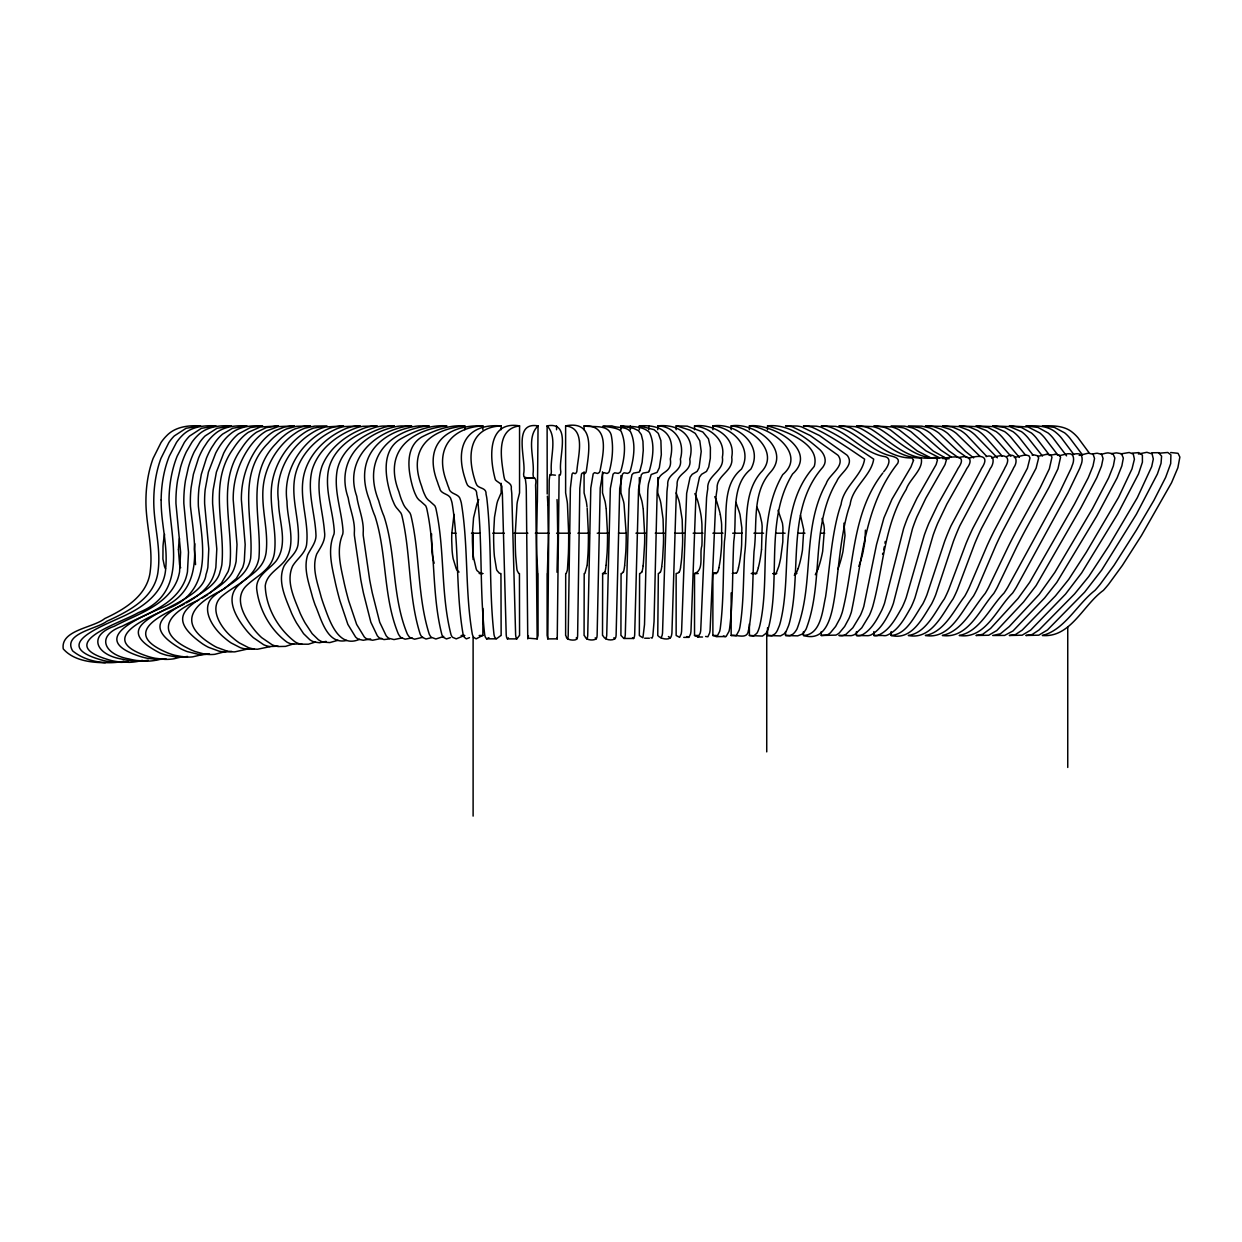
<?xml version="1.0" encoding="UTF-8"?>
<svg xmlns="http://www.w3.org/2000/svg" width="1242" height="1242" viewBox="0 0 1242 1242"><rect width="100%" height="100%" fill="white"/><g stroke="black" fill="none" stroke-linecap="round" stroke-linejoin="round"><path stroke-width="1.5" d="M178.429 549.461L179.593 564.846A14.159 7.856 90 0 0 180.695 567.749M587.187 564.815L587.994 553.948A32.944 2.857 90 0 0 588.273 546.573L588.366 542.024A42.833 3.71 -90 0 0 588.413 533.951L587.171 508.211M587.124 565.436L584.951 573.292A178.677 15.494 90 0 1 584.19 573.54L584.082 635.485A185.912 16.115 -90 0 1 584.904 636.37C585.851 640.903 596.036 640.934 596.75 637.829A15.587 1.351 -90 0 0 597.123 635.469L600.212 487.982L602.587 473.854L603.923 472.659L607.09 473.481L608.642 472.534A93.15 8.073 90 0 0 609.449 470.873C612.523 459.23 613.61 446.654 611.173 434.793C607.835 423.739 592.387 427.698 584.082 425.897L584.082 429.732M761.532 549.492L762.153 526.313A17.605 3.384 -90 0 0 761.75 522.447L759.964 514.607A82.36 15.867 90 0 0 758.629 511.052L756.983 507.171M606.065 565.296L607.105 552.892A32.929 3.291 90 0 0 607.369 546.604L607.478 542.055A42.119 4.207 90 0 0 607.54 533.967L606.189 508.972M624.648 565.312L625.797 551.852A33.068 3.4 -90 0 0 626.015 546.682L626.139 542.133A40.846 4.192 -90 0 0 626.201 534.013L624.043 504.159A49.37 5.061 -90 0 0 623.515 501.38L620.922 492.872L620.922 475.639M557.021 572.267L557.689 542.164A43.004 0.978 90 0 0 557.705 534.029L557.254 504.143A45.255 1.04 90 0 0 557.13 501.364L557.037 499.563M884.972 543.266L885.236 541.465M680.554 567.082L680.694 566.197A50.875 5.899 -90 0 0 681.718 557.611L682.495 545.611A37.089 4.3 -90 0 0 682.665 539.245L682.184 519.529L679.669 503.786A71.865 8.337 90 0 0 678.753 500.06L676.145 492.872M164.596 534.37L164.177 536.668A62.814 35.04 -90 0 0 163.012 546.092L162.919 559.04L164.518 566.585A13.786 7.685 90 0 0 165.528 568.681M528.16 637.301L528.409 636.137A196.174 5.356 90 0 1 528.487 635.888M537.6 637.301L537.848 636.137A196.174 5.356 -90 0 1 538.05 635.485L538.019 573.54A177.156 4.828 90 0 1 537.739 573.214L536.808 554.398A31.702 0.869 90 0 1 536.715 546.992L536.684 540.767A43.408 1.18 90 0 1 536.684 534.184L537.243 504.143A47.025 1.289 -90 0 1 537.367 501.364L538.05 425.897C511.751 421.255 526.686 460.72 523.596 473.994A84.316 2.298 90 0 0 523.922 476.773C530.474 480.39 537.677 473.326 535.55 485.156A33.86 0.931 -90 0 1 535.737 490.683L537.165 638.9L537.46 637.984M527.99 638.155L537.196 638.916M559.117 475.081L557.239 638.885L557.021 637.814M884.351 546.682L883.683 549.787M557.316 638.838L547.8 638.885L549.212 480.235L549.88 474.584L555.422 475.189M738.478 567.873L738.105 569.333A23.691 3.974 90 0 1 736.413 572.997M454.013 514.39L451.793 533.517A45.597 11.178 -90 0 0 451.715 540.612L452.119 550.579A26.951 6.598 -90 0 0 453.175 558.729L456.218 568.696A31.097 7.623 90 0 0 457.335 570.513L459.059 572.065M758.35 567.765L757.418 570.823A22.356 4.3 -90 0 1 755.617 573.633M798.156 568.588L796.215 573.323A21.331 5.247 90 0 1 794.259 575.186M818.028 568.945L815.311 574.72M640.018 470.501L642.13 462.35L643.263 450.396L642.952 441.314L641.291 434.576L638.404 430.617L633.482 428.335L620.922 425.897L620.922 429.732M649.411 470.501C652.873 458.345 655.124 444.015 649.38 432.325C642.176 425.463 630.051 426.829 620.922 425.897M547.8 638.885L547.334 636.385A189.684 4.347 -90 0 0 547.117 635.485L547.117 573.54A174.625 4.005 -90 0 0 547.38 573.214L548.25 542.164A43.004 0.978 90 0 0 548.265 534.029L547.846 505.183M478.76 499.563L478.108 500.945A59.616 11.923 -90 0 0 476.726 504.718L473.544 517.867L472.441 533.206A44.603 8.911 90 0 0 472.426 541.869L472.736 549.911A28.287 5.651 -90 0 0 473.45 557.006L476.167 568.805A28.473 5.698 90 0 0 477.037 570.606L479.94 572.997A183.925 36.763 90 0 0 482.61 573.525M604.792 571.817L603.659 573.199A176.674 17.621 90 0 1 602.649 573.525L602.51 635.485A193.007 19.251 -90 0 1 603.224 636.121C604.885 640.499 614.169 641.245 615.675 637.658A16.084 1.599 -90 0 0 616.11 635.299L619.727 488.385L622.459 474.149L623.996 472.814L627.645 473.388L629.43 472.395A92.42 9.222 -90 0 0 630.331 470.749C633.777 458.329 636.168 443.767 630.517 431.75C626.108 426.084 617.957 428.335 611.918 425.897C587.202 426.518 620.348 425.525 621.543 432.371C626.465 444.419 624.415 458.515 620.938 470.749A92.42 9.222 -90 0 1 620.037 472.395L618.237 473.388L614.604 472.814L613.067 474.149L610.334 488.385L606.717 635.299A16.084 1.599 -90 0 1 606.282 637.658L605.692 638.761M623.282 571.894L622.102 573.214A183.148 18.801 -90 0 1 621.062 573.54L620.922 635.485A212.211 21.782 90 0 1 621.668 636.121L623.857 638.512L624.835 637.301A17.078 1.754 -90 0 0 625.285 634.988L629.166 489.146L631.961 474.708L633.544 473.124L639.133 472.115A91.008 9.346 -90 0 0 640.018 470.501M641.679 572.003L640.67 573.121A186.874 19.049 -90 0 1 639.614 573.525L639.335 635.485A246.894 25.166 90 0 1 640.096 636.106L642.921 637.783L644.52 624.524L647.796 490.248A38.145 3.897 -90 0 1 648.526 483.666L651.181 474.506L657.049 472.41L659.316 467.753L661.318 454.634L660.899 440.646L658.291 433.349L654.146 429.716L639.335 425.897L639.335 429.732M508.382 637.829L507.326 638.9L506.55 637.099A18.941 1.615 90 0 1 506.208 634.771L502.373 493.633A33.379 2.841 90 0 0 501.877 489.115C502.901 483.2 497.98 482.827 495.48 479.924A78.199 6.66 90 0 1 494.502 476.338C489.224 455.069 488.587 420.557 519.56 425.897L519.56 492.872L517.433 501.38A49.696 4.238 90 0 0 517.014 504.159L515.228 534.386A43.718 3.726 -90 0 0 515.244 541.062L515.352 547.365A30.926 2.639 90 0 0 515.678 555.888L516.843 568.743A24.172 2.065 -90 0 0 517.184 570.59L518.582 573.199A180.928 15.416 -90 0 0 519.451 573.54L519.56 635.485A209.215 17.823 90 0 0 518.923 636.137L516.843 638.9L507.543 638.854M883.683 471.743C887.751 467.303 893.386 457.149 883.295 456.373C862.973 452.119 849.637 433.877 830.401 427.264A337.622 99.143 -90 0 0 826.504 426.363L821.257 425.897L835.524 426.363A337.622 99.143 -90 0 1 839.421 427.264C857.694 433.396 870.3 450.303 889.055 455.441C892.781 456.513 900.59 457.568 897.795 463.25C864.044 505.758 862.243 561.089 851.375 611.995A70.468 20.695 90 0 1 849.016 618.376L844.669 626.449L839.452 632.783A91.768 26.951 -90 0 1 835.804 635.112L821.257 635.485L821.257 631.619M882.829 473C851.702 512.822 854.248 565.343 842.34 611.995A70.468 20.695 90 0 1 839.996 618.376L835.633 626.449L830.432 632.783A91.768 26.951 -90 0 1 826.784 635.112L821.257 635.485M660.216 572.158L659.455 572.935A190.585 20.322 -90 0 1 658.353 573.462L657.748 635.485C660.604 639.195 670.851 641.074 671.487 635.516A20.524 2.189 -90 0 0 671.922 632.97L676.362 491.661A40.691 4.347 -90 0 1 677.123 485.156C676.021 472.534 692.291 472.534 689.776 459.121C696.017 435.523 678.769 423.693 657.748 425.897L657.748 429.732M676.145 429.732L676.145 425.897L677.309 426.037L689.978 430.182L695.272 433.411L699.805 440.817L701.218 451.42L699.075 467.83L697.104 471.432L692.182 474.32L690.086 477.223L686.655 493.338L681.594 631.278A23.117 2.686 -90 0 1 681.144 634.01L679.638 637.348L676.145 635.485L676.145 573.54L677.837 573.074A183.521 21.285 90 0 0 678.675 572.484L679.001 572.158M576.987 638.916L577.359 637.86A15.603 0.963 -90 0 0 577.623 635.516L579.812 488.184L581.473 474.071L582.42 472.892L584.656 473.699L585.758 472.752A92.808 5.698 90 0 0 586.317 471.091C588.817 452.321 595.741 419.889 565.622 425.897L565.622 492.872L567.159 501.364A44.355 2.717 -90 0 1 567.454 504.128L568.681 533.967A42.942 2.639 -90 0 1 568.65 542.04L568.588 546.589A32.851 2.018 -90 0 1 568.386 553.963L567.501 568.836A21.005 1.289 -90 0 1 567.315 570.373L566.321 573.199A178.46 10.961 90 0 1 565.7 573.54L565.622 635.485A185.353 11.38 -90 0 1 566.197 636.37C565.964 641.229 579.486 640.919 576.257 637.814M488.882 637.658L486.662 638.854L485.343 637.099A21.176 3.074 90 0 1 484.659 634.522C479.521 589.282 482.641 543.468 477.487 498.228A32.385 4.704 -90 0 0 476.711 494.254C477.254 486.802 468.529 489.27 466.837 483.712A72.797 10.573 -90 0 1 465.269 479.21C454.339 446.654 466.34 423.289 501.147 425.897L501.147 429.732M550.703 475.189L551.091 474.133A89.486 2.049 90 0 0 551.37 471.587C549.895 457.103 557.937 437.168 547.117 425.897L547.21 493.99M632.504 637.845L633.622 638.497L634.227 637.301A17.078 1.754 -90 0 0 634.678 634.988L638.559 489.146L641.353 474.708L642.937 473.124L648.526 472.115A91.008 9.346 -90 0 0 649.411 470.501M209.479 593.459L221.526 582.995L228.124 571.522A30.212 15.634 90 0 0 229.91 564.784C233.651 526.08 216.108 483.588 241.383 448.657A100.043 51.76 90 0 1 247.282 440.631L249.068 438.659A95.556 49.447 90 0 1 256.457 432.278L266.316 427.574L278.425 425.897L260.246 427.031L248.369 432.278A95.556 49.447 -90 0 0 240.995 438.659L239.209 440.631A100.043 51.76 90 0 0 233.294 448.657C208.035 483.588 225.578 526.08 221.837 564.784A30.212 15.634 90 0 1 220.051 571.522C213.298 604.28 119.154 613.036 180.82 648.79A192.494 99.593 90 0 0 187.2 651.584L198.549 654.348A143.141 74.054 90 0 0 206.731 654.317A143.141 74.054 -90 0 0 214.804 654.317L227.038 651.181M224.15 588.956L236.244 578.586L242.671 567.516A27.557 13.802 -90 0 0 244.301 561.198L245.171 544.508L241.367 499.641A46.544 23.319 90 0 1 242.05 487.594C244.022 472.069 249.984 456.994 259.594 444.605A118.44 59.337 -90 0 1 265.4 438.053L267.216 436.361A111.547 55.874 90 0 1 274.668 430.912L284.465 427.015L294.401 425.897L278.27 426.611L266.502 430.912A111.547 55.874 90 0 0 259.035 436.361L257.234 438.053A118.44 59.337 -90 0 0 251.412 444.605C241.817 456.994 235.84 472.069 233.884 487.594A46.544 23.319 90 0 0 233.201 499.641L237.005 544.508L236.135 561.198A27.557 13.802 -90 0 1 234.505 567.516C224.631 599.824 146.82 604.435 202.601 643.884A177.761 89.036 -90 0 0 208.516 647.315L219.058 651.165A128.563 64.398 90 0 0 226.603 651.864L231.617 651.367M222.582 590.012C195.801 602.634 175.013 621.326 210.783 643.884A177.761 89.036 90 0 0 216.682 647.315L227.224 651.165A128.563 64.398 90 0 0 234.769 651.864L248.586 648.821M207.725 594.654L202.322 598.023M469.476 637.658L466.34 638.885L464.244 637.193A24.188 4.828 90 0 1 463.064 634.181C455.597 590.866 459.307 546.34 452.072 502.979A30.538 6.101 -90 0 0 451.11 499.703C449.837 493.121 440.6 494.875 439.575 487.889A69.878 13.973 90 0 1 437.588 482.377C422.637 444.046 447.368 424.407 482.874 425.897L482.874 429.732M186.253 602.944C197.757 596.284 209.665 587.761 213.981 574.565A32.308 17.155 90 0 0 215.86 567.33L216.807 548.98L212.63 503.755A60.454 32.106 90 0 1 213.174 489.69L216.403 472.1L223.669 453.206A87.825 46.653 -90 0 1 231.26 441.267A83.54 44.37 90 0 1 238.495 433.893L250.356 427.59L262.636 425.897C251.505 425.292 239.318 426.301 230.5 433.893A83.54 44.37 90 0 0 223.25 441.267A87.825 46.653 90 0 0 215.658 453.206L208.408 472.1L205.163 489.69A60.454 32.106 -90 0 0 204.635 503.755L208.796 548.98L207.864 567.33A32.308 17.155 90 0 1 205.986 574.565C202.384 609.853 93.119 618.438 159.939 653.013A207.88 110.414 -90 0 0 166.707 655.248L175.79 656.925A156.554 83.152 90 0 0 184.608 656.863L187.511 656.459M198.72 600.119C172.452 610.831 150.981 630.362 188.908 648.79A192.494 99.593 90 0 0 195.273 651.584L203.843 653.944L209.432 653.944M661.023 637.783L662.095 635.516A20.524 2.189 -90 0 0 662.529 632.97L666.97 491.661A40.691 4.347 -90 0 1 667.73 485.156C666.628 472.534 682.898 472.534 680.383 459.121C685.196 442.245 675.353 426.363 657.748 425.897M184.235 604.093C160.373 615.489 120.35 633.203 167.934 653.013A207.88 110.414 -90 0 0 174.718 655.248L183.785 656.925A156.554 83.152 -90 0 0 192.603 656.863L204.169 654.177M736.413 572.872L736.32 572.919A55.253 9.253 90 0 1 735.761 573.012L732.268 573.462M450.38 637.643L446.421 638.931L443.27 637.224A27.759 6.8 90 0 1 441.888 634.709C431.331 593.49 435.895 549.802 426.689 508.288A27.06 6.629 90 0 0 425.649 505.696L420.401 501.007A82.158 20.12 -90 0 1 419.237 500.153L417.638 498.415A52.366 12.824 -90 0 1 416.396 496.412L414.999 493.478A70.763 17.341 90 0 1 412.468 486.165C407.981 470.035 404.939 447.353 421.519 437.153C434.716 430.275 449.62 424.702 464.787 425.897L464.787 429.732M524.528 478.077L534.572 477.751M293.717 643.837L285.52 646.383L278.224 646.539A99.702 46.001 -90 0 1 272.107 644.769L261.689 637.643A155.545 71.772 90 0 1 255.479 631.2C246.071 619.68 233.139 600.321 245.466 586.674C254.439 577.375 267.946 571.925 272.805 559.102A20.617 9.517 90 0 0 274.404 553.032C277.37 529.977 268.676 507.062 271.905 483.976C275.041 462.676 287.989 442.975 306.215 431.548A155.452 71.726 -90 0 1 313.698 428.071L326.941 425.897L314.738 426.084L305.315 428.071A155.452 71.726 90 0 0 297.847 431.548C278.239 443.844 264.701 465.719 263.009 488.867C261.441 510.353 268.8 531.592 266.036 553.032A20.617 9.517 -90 0 1 264.437 559.102C259.578 571.925 246.056 577.375 237.082 586.674C224.771 600.321 237.688 619.68 247.111 631.2A155.545 71.772 90 0 0 253.321 637.643L263.723 644.769A99.702 46.001 90 0 0 269.84 646.539L278.177 646.182M431.548 637.627L426.022 639.009L422.202 637.27A32.416 9.175 90 0 1 420.184 634.134C407.997 595.694 411.18 554.149 401.771 515.073A21.921 6.21 90 0 0 400.824 512.899L397.673 509.08A77.439 21.921 90 0 1 396.974 508.32L396.291 507.466A48.842 13.833 90 0 1 394.319 504.19L392.425 499.75A79.597 22.542 90 0 1 389.864 491.832C384.911 474.491 382.241 450.753 399.66 439.528C413.803 431.222 430.136 424.531 446.887 425.897C410.59 429.856 383.064 451.327 398.93 491.832A79.597 22.542 90 0 0 401.477 499.75L403.386 504.19A48.842 13.833 -90 0 0 405.342 507.466L406.041 508.32A77.439 21.921 -90 0 0 406.724 509.08L409.891 512.899A21.921 6.21 90 0 1 410.823 515.073C420.246 554.149 417.048 595.694 429.235 634.134A32.416 9.175 90 0 0 431.253 637.27L435.864 638.993L443.736 636.432M270.182 646.616L257.575 649.224A114.311 55.098 90 0 1 248.462 647.61L239.395 642.937A164.549 79.302 -90 0 1 232.704 637.767C220.905 628.328 207.135 606.934 223.11 595.228C234.878 585.541 250.993 579.44 257.156 564.427A24.343 11.721 -90 0 0 258.926 558.217C262.078 519.622 244.721 474.925 276.221 443.347A145.19 69.971 -90 0 1 282.058 437.386L285.676 434.374A131.931 63.575 90 0 1 295.053 428.878L302.769 426.596L310.562 425.897L296.434 426.301L286.778 428.878A131.931 63.575 90 0 0 277.401 434.374L273.783 437.386A145.19 69.971 90 0 0 267.946 443.347C236.446 474.925 253.803 519.622 250.667 558.217A24.343 11.721 90 0 1 248.881 564.427C242.594 579.75 226.013 585.727 214.183 595.787C199.046 607.804 212.987 628.405 224.429 637.767A164.549 79.302 90 0 0 231.121 642.937L240.187 647.61A114.311 55.098 -90 0 0 249.3 649.224L253.911 648.867M315.577 641.99L308.404 644.21L300.843 644.179A86.303 38.021 -90 0 1 295.379 642.083C278.224 629.151 265.866 607.493 265.245 585.805C266.704 573.788 279.139 568.758 285.536 559.8C296.714 542.226 287.104 520.429 286.995 501.318C282.726 472.426 299.679 443.549 325.094 430.306A183.273 80.73 90 0 1 334.269 426.953L343.506 425.897L325.792 426.953A183.273 80.73 -90 0 0 316.617 430.306C291.202 443.549 274.249 472.426 278.519 501.318C278.503 520.662 288.781 543.406 276.267 560.825C269.266 569.597 256.302 575.434 256.628 588.32C258.817 609.046 270.104 629.694 286.902 642.083A86.303 38.021 -90 0 0 292.367 644.179L301.744 643.806M538.05 425.897C525.801 437.603 534.945 458.997 533.035 473.994A84.316 2.298 -90 0 0 533.361 476.773L533.967 478.077M337.995 640.282L329.829 642.58L323.153 642.114A73.946 30.972 90 0 1 318.309 639.661L312.161 633.668L305.082 622.91A159.162 66.68 90 0 1 300.16 613.237C294.463 598.675 285.582 581.504 292.646 566.01C296.916 558.807 304.911 553.823 306.526 545.098C309.258 523.224 299.943 501.597 303.017 479.645C306.262 456.249 324.83 437.51 345.913 428.552A213.158 89.3 90 0 1 353.07 426.565L360.273 425.897L344.5 426.565A213.158 89.3 90 0 0 337.343 428.552C316.26 437.51 297.692 456.249 294.447 479.645C291.373 501.597 300.688 523.224 297.94 545.098C296.341 553.823 288.346 558.807 284.061 566.01C277.013 581.504 285.893 598.675 291.591 613.237A159.162 66.68 90 0 0 296.512 622.91L303.591 633.668L309.739 639.661A73.946 30.972 -90 0 0 314.583 642.114L319.629 642.735L326.087 641.384M422.854 637.286L414.595 639.195L410.093 637.612A38.114 12.047 -90 0 1 407.314 633.994C391.82 596.657 396.353 554.118 383.933 516.082A77.501 24.498 -90 0 1 382.148 511.611L381.278 509.158A111.376 35.211 90 0 1 378.717 500.79C362.54 460.456 386.045 432.666 424.733 426.254A368.129 116.391 90 0 1 429.189 425.897L420.231 425.897A368.129 116.391 90 0 0 415.775 426.254C377.087 432.666 353.582 460.456 369.759 500.79A111.376 35.211 -90 0 0 372.321 509.158L373.19 511.611A77.501 24.498 90 0 0 374.975 516.098C387.24 554.165 382.924 596.641 398.356 633.994A38.114 12.047 90 0 0 401.135 637.612L405.125 639.18L412.033 637.891M715.842 572.904L715.004 573.167M1079.189 455.41L1087.511 453.361A91.458 39.309 -90 0 1 1088.768 453.252L1093.115 454.293L1094.544 458.484L1092.976 466.045L1088.271 477.673L1074.439 504.19L1029.68 582.343L1018.083 598.427L990.557 628.468L982.639 634.336L975.979 635.485L988.679 635.252L996.767 630.563L1023.563 601.966L1036.092 585.619L1080.959 507.761L1096.795 477.673L1101.499 466.045L1103.067 458.484L1101.638 454.293L1097.291 453.252A91.458 39.309 -90 0 0 1096.034 453.361L1092.649 453.982M1037.644 456.435L1046.23 454.401M183.024 656.552L173.927 658.788A168.213 91.163 -90 0 1 164.627 659.362L155.126 658.244A222.365 120.505 -90 0 1 148.015 656.444C96.069 639.521 144.274 619.199 166.77 609.077C213.671 591.161 202.725 545.362 198.378 506.286A67.208 36.422 90 0 1 199.046 487.625L201.328 474.258L206.451 458.127A81.118 43.967 90 0 1 211.559 447.725L215.456 441.795A74.908 40.598 90 0 1 222.644 434.079L232.549 428.288L246.987 425.897C235.809 425.307 223.482 426.285 214.711 434.079A74.908 40.598 -90 0 0 207.523 441.795L203.626 447.725A81.118 43.967 90 0 0 198.518 458.127L193.395 474.258L191.113 487.625A67.208 36.422 90 0 0 190.445 506.286C194.652 545.347 205.83 591.13 158.836 609.077C136.341 619.199 88.135 639.521 140.082 656.444A222.365 120.505 -90 0 0 147.193 658.244L156.694 659.362A168.213 91.163 90 0 0 165.978 658.788M1059.364 455.69L1067.142 453.842A88.244 37.089 -90 0 1 1068.322 453.749C1074.951 452.895 1074.19 461.465 1072.157 465.517A54.229 22.791 -90 0 1 1071.194 468.265L1059.426 492.763L1007.805 587.187A192.945 81.103 -90 0 1 1004.017 593.117C990.076 607.028 979.938 631.65 959.212 635.485C985.434 639.599 996.907 608.207 1012.587 593.117A192.945 81.103 -90 0 0 1016.375 587.187L1067.996 492.763L1079.764 468.265A54.229 22.791 -90 0 0 1080.726 465.517C1082.76 461.465 1083.521 452.895 1076.892 453.749A88.244 37.089 90 0 0 1075.712 453.842L1072.545 454.401M1014.279 457.522L1024.805 455.007A80.497 31.997 -90 0 1 1025.814 454.96L1028.888 455.767L1030.006 457.894L1027.413 468.218L994.345 530.536A466.278 185.337 90 0 0 987.219 545.378L969.272 587.342A150.142 59.678 90 0 1 964.801 596.113C953.949 610.288 944.293 632.1 925.383 635.485C949.649 639.63 961.137 611.918 973.464 596.113A150.142 59.678 -90 0 0 977.935 587.342L995.882 545.378A466.278 185.337 90 0 1 1003.008 530.536L1036.076 468.218L1038.669 457.894L1037.551 455.767L1034.477 454.96A80.497 31.997 -90 0 0 1033.468 455.007L1032.164 455.162M1138.417 453.998L1146.863 452.305L1152.095 453.889L1153.321 458.981L1151.691 466.635L1137.33 497.669L1108.842 545.89L1088.815 576.443L1074.563 593.955L1039.026 629.973L1032.133 634.538L1025.861 635.485L1038.778 635.174L1047.456 629.973L1084.623 592.17L1101.763 569.969L1136.368 514.281L1157.404 473.963L1161.037 463.359L1161.596 456.125L1158.6 452.693L1151.691 452.771M1101.049 454.37L1105.551 453.237A130.938 57.365 90 0 1 1108.004 452.88L1112.972 453.703L1114.835 458.05L1113.375 465.828L1108.64 477.828L1092.479 508.677L1054.831 572.407L1039.228 594.375L1009.249 626.589L1000.369 633.808L992.684 635.485L1004.607 635.423L1012.991 630.967L1044.6 597.961L1056.771 582.451L1096.826 515.911L1117.132 477.828L1121.868 465.828L1123.327 458.05L1121.464 453.703L1116.496 452.88A130.938 57.365 90 0 0 1114.043 453.237L1111.326 453.873M162.376 658.664L156.088 660.232A177.497 97.59 90 0 1 146.432 661.194L136.62 660.48A234.396 128.889 -90 0 1 129.246 659.005C103.878 654.674 95.355 635.609 122.166 626.263C144.957 614.169 174.967 605.863 185.369 579.641A34.931 19.204 -90 0 0 187.449 571.91L188.505 552.286L183.832 503.46A72.641 39.946 90 0 1 185.493 480.359L188.411 467.318A78.044 42.911 -90 0 1 194.233 451.824L199.838 442.199A68.978 37.928 90 0 1 205.132 435.926L216.931 428.304L231.447 425.897C219.415 425.121 205.986 426.674 197.245 435.926A68.978 37.928 90 0 0 191.951 442.199L186.347 451.824A78.044 42.911 -90 0 0 180.525 467.318L177.606 480.359A72.641 39.946 90 0 0 175.945 503.46L180.618 552.286L179.562 571.91A34.931 19.204 90 0 1 177.482 579.641C167.08 605.863 137.07 614.169 114.28 626.263C87.468 635.609 95.991 654.674 121.359 659.005A234.396 128.889 -90 0 0 128.733 660.48L138.545 661.194A177.497 97.59 90 0 0 148.202 660.232M402.377 637.86L393.993 639.568L388.87 638.295A44.712 15.447 -90 0 1 386.153 635.733L379.71 622.226L372.336 593.133A324.473 112.091 -90 0 1 369.666 579.75L363.238 535.519A21.471 7.421 -90 0 1 363.192 532.818C364.108 520.258 358.457 508.521 356.749 496.257C344.065 460.596 372.786 432.759 405.342 426.503A327.376 113.1 -90 0 1 410.062 425.959L411.676 425.897L401.197 425.959A327.376 113.1 90 0 0 396.477 426.503C362.555 433.38 335.247 460.813 348.195 497.887C349.965 509.562 355.259 520.817 354.327 532.818A21.471 7.421 -90 0 0 354.389 535.519L360.801 579.75A324.473 112.091 -90 0 0 363.471 593.133L370.846 622.226L377.289 635.733A44.712 15.447 -90 0 0 380.021 638.295L383.995 639.568L389.383 638.916M1120.921 453.873L1129.226 452.507L1133.278 454.106L1134.412 459.198L1132.005 468.871L1118.561 497.343L1086.176 552.473L1068.725 579.409L1055.452 595.896L1022.228 630.098L1015.459 634.569L1009.296 635.485L1022.166 635.19L1030.689 630.098L1065.512 594.126L1081.658 572.919L1117.769 513.815L1138.495 473.947L1142.423 462.164L1142.392 455.115L1138.79 452.616L1132.207 453.159M991.675 458.096C1001.13 453.935 1013.146 454.308 1004.98 467.675A92.933 35.692 -90 0 1 1004.219 469.352L972.859 528.254A340.417 130.721 -90 0 0 966.074 543.437L948.764 589.407A133.096 51.108 90 0 1 944.37 598.892C934.884 612.228 926.097 632.97 908.321 635.485C931.267 640.111 942.352 614.2 953.08 598.892A133.096 51.108 90 0 0 957.489 589.407L974.799 543.437A340.417 130.721 90 0 1 981.568 528.254L1012.944 469.352A92.933 35.692 90 0 0 1013.689 467.675C1018.456 461.403 1015.972 451.855 1006.827 456.419M359.497 639.304C338.088 648.929 329.254 619.758 323.805 604.963A168.896 66.913 -90 0 1 321.243 597.262C317.735 583.429 311.463 568.184 316.71 554.041C320.638 547.163 325.978 540.27 324.488 531.762C322.889 509.919 314.568 487.547 322.097 465.983C329.534 447.493 346.844 434.56 365.101 427.822A247.717 98.149 -90 0 1 371.979 426.285L377.211 425.897L363.301 426.285A247.717 98.149 -90 0 0 356.423 427.822C336.877 435.057 318.076 449.511 312.053 470.221C306.898 491.397 314.816 512.542 315.903 533.687C316.865 541.916 310.919 548.048 307.674 554.91C303.172 568.914 309.072 583.678 312.565 597.262A168.896 66.913 90 0 0 315.126 604.963C321.073 618.206 326.879 645.328 346.689 640.422M1050.437 455.24L1054.846 454.401M381.667 638.388L372.678 640.235L367.508 639.304A52.971 19.701 90 0 1 364.356 637.037L356.64 624.4L348.707 600.864A219.85 81.77 90 0 1 344.345 583.724C340.976 567.563 335.852 550.066 342.745 534.138A8.616 3.198 -90 0 0 343.04 531.328C341.876 510.85 333.43 490.745 337.219 470.019C342.124 447.508 363.859 433.924 384.383 427.248A286.84 106.672 90 0 1 390.982 426.084L394.351 425.897L382.21 426.084A286.84 106.672 -90 0 0 375.627 427.248C354.017 434.203 330.776 449.262 327.888 473.714C325.621 493.276 333.198 512.03 334.269 531.328A8.616 3.198 -90 0 1 333.989 534.138C327.096 550.066 332.204 567.563 335.573 583.724A219.85 81.77 -90 0 0 339.951 600.849L347.869 624.4L355.585 637.037A52.971 19.701 90 0 0 358.736 639.304L363.254 640.267L370.597 638.947M142.364 660.371L139.135 661.148A183.537 101.891 -90 0 1 129.261 662.343L119.216 661.893A242.469 134.602 -90 0 1 111.687 660.62C50.58 644.055 119.17 623.763 138.39 612.632C188.784 593.195 170.822 540.441 169.021 499.952A76.507 42.476 90 0 1 177.202 456.109L184.344 442.447A65.64 36.437 90 0 1 189.591 436.051L201.421 428.319L216.015 425.897C203.952 425.121 190.43 426.674 181.736 436.051A65.64 36.437 90 0 0 176.488 442.447L169.331 456.093A76.507 42.476 -90 0 0 161.149 499.952M968.356 458.484C977.454 455.224 991.38 454.06 981.459 468.56A161.755 59.694 90 0 1 980.14 471.246L951.015 525.816A262.264 96.798 -90 0 0 944.619 541.388L926.936 594.778A118.269 43.641 -90 0 1 922.79 603.954C914.686 615.613 907.079 634.227 891.151 635.485L891.151 631.619M123.703 661.287C106.47 664.687 86.552 662.25 72.641 650.901C62.162 633.373 97.621 628.809 106.688 621.326C128.687 611.297 155.514 597.681 158.138 570.559C161.134 546.635 153.263 523.084 153.791 499.175A77.082 43.004 -90 0 1 160.948 458.391L168.881 442.525A64.568 36.018 -90 0 1 174.315 435.911L186.098 428.273L200.63 425.897C188.629 425.152 175.169 426.627 166.475 435.911A64.568 36.018 -90 0 0 161.041 442.525L153.108 458.391A77.082 43.004 90 0 0 145.951 499.175C145.423 523.084 153.294 546.635 150.298 570.559C148.062 595.166 124.976 609.185 104.716 618.563C93.492 627.862 60.346 629.942 63.249 648.898C73.433 660.496 90.65 662.576 105.275 662.747M1158.879 453.252L1167.759 452.476L1170.896 454.836L1170.694 463.608L1165.648 477.363L1153.958 500.262L1136.399 530.117L1114.012 565.358L1100.21 584.252A301.853 137.753 -90 0 1 1094.994 590.369C1077.171 604.124 1064.642 629.973 1042.364 635.485C1070.635 637.969 1083.148 604.838 1103.393 590.369A301.853 137.753 -90 0 0 1108.625 584.252L1122.411 565.358L1141.445 535.566L1171.548 482.734L1177.882 467.722L1179.869 457.087L1178.053 453.314L1170.709 452.523M755.617 573.54L755.183 573.571A63.404 12.203 90 0 1 754.841 573.509L754.158 573.323A73.03 14.066 90 0 0 753.956 573.276A91.225 17.574 -90 0 0 753.537 573.214L752.078 573.292M567.501 638.931L567.936 637.86A15.603 0.963 -90 0 0 568.199 635.516L570.388 488.184L572.05 474.071L572.997 472.892L575.232 473.699L576.335 472.752A92.808 5.698 90 0 0 576.893 471.091C577.701 456.745 586.829 428.055 565.622 425.897M694.868 493.617L697.445 500.06A84.456 10.93 90 0 1 698.516 503.848L700.038 510.384A63.032 8.151 90 0 1 700.83 514.374A35.77 4.626 90 0 1 701.264 517.277L701.637 520.631A20.12 2.608 -90 0 1 701.932 524.636L702.056 541.046A36.655 4.735 90 0 1 701.885 545.797C699.075 553.792 704.68 570.187 694.526 573.54L694.526 635.485L698.175 636.944L700.209 633.141A26.191 3.384 90 0 0 700.721 630.517L706.574 497.7A48.516 6.272 -90 0 1 707.769 488.929C706.62 474.755 724.754 471.618 722.363 457.227C725.887 439.761 710.284 427.729 694.526 425.897L694.526 429.732M586.736 638.916L587.342 637.829A15.587 1.351 -90 0 0 587.714 635.469L590.804 487.982L593.179 473.854L594.514 472.659L597.681 473.481L599.234 472.534A93.15 8.073 90 0 0 600.041 470.873C603.162 454.199 610.459 424.5 584.082 425.897M986.164 456.59C995.044 453.361 994.268 463.778 990.231 468.56A161.755 59.694 90 0 1 988.911 471.246L959.787 525.816A262.264 96.798 -90 0 0 953.39 541.388L935.707 594.778A118.269 43.641 90 0 1 931.562 603.954C922.449 618.112 911.876 640.562 891.151 635.485M958.948 457.646C968.155 454.588 974.163 458.966 966.804 468.513A193.845 68.341 90 0 1 965.5 470.997L946.839 504.143L937.71 523.255A208.811 73.635 90 0 0 933.146 535.116L914.981 597.744A104.794 36.95 -90 0 1 911.147 606.981C904.952 617.647 898.509 630.843 886.338 635.5A76.104 26.843 90 0 1 882.705 635.485L873.856 635.485L873.856 631.619M519.56 425.897C495.387 428.956 501.256 459.245 503.91 476.338A78.199 6.66 -90 0 0 504.889 479.924C507.388 482.827 512.309 483.2 511.285 489.115A33.379 2.841 90 0 1 511.782 493.633L515.616 634.771A18.941 1.615 90 0 0 515.958 637.099L516.734 638.9M942.725 458.593C951.279 456.87 968.946 453.19 957.97 468.513A193.845 68.341 90 0 1 956.666 470.997L938.005 504.143L928.876 523.255A208.811 73.635 -90 0 0 924.312 535.116L906.148 597.744A104.794 36.95 90 0 1 902.313 606.981C896.119 617.647 889.676 630.843 877.504 635.5A76.104 26.843 90 0 1 873.856 635.485M501.147 425.897C470.299 427.279 466.697 453.687 474.615 479.21A72.797 10.573 -90 0 0 476.183 483.712C477.875 489.27 486.6 486.802 486.057 494.254A32.385 4.704 -90 0 1 486.817 498.228C491.987 543.468 488.851 589.282 494.005 634.522A21.176 3.074 -90 0 0 494.689 637.099L496.381 638.885L500.029 636.152A228.171 33.161 -90 0 1 501.147 635.485L500.945 573.54A181.394 26.361 90 0 1 499.237 573.121L496.94 570.435A25.896 3.757 90 0 1 496.458 568.96L494.409 556.4A29.715 4.316 90 0 1 493.85 547.846L493.664 541.434A43.982 6.396 -90 0 1 493.664 532.942L494.487 517.293L496.784 504.19A53.872 7.825 -90 0 1 497.669 500.945L501.147 492.872L501.147 483.293M796.867 573.431L794.709 573.54M482.874 425.897C450.163 427.667 434.281 450.287 446.841 482.377A69.878 13.973 -90 0 0 448.828 487.889C449.852 494.875 459.09 493.121 460.363 499.703A30.538 6.101 -90 0 1 461.325 502.979C468.56 546.34 464.85 590.866 472.317 634.181A24.188 4.828 -90 0 0 473.497 637.193L476.121 638.869L481.291 636.152A255.215 51.015 -90 0 1 482.874 635.485L482.874 608.394M464.787 425.897C430.524 429.484 407.205 448.052 421.628 486.165A70.763 17.341 90 0 0 424.159 493.478L425.54 496.412A52.366 12.824 -90 0 0 426.798 498.415L428.381 500.153A82.158 20.12 90 0 0 429.561 501.007L434.793 505.696A27.06 6.629 90 0 1 435.849 508.288C445.04 549.802 440.475 593.49 451.032 634.709A27.759 6.8 90 0 0 452.414 637.224L456.233 638.869L462.785 636.168A293.997 72.02 -90 0 1 464.787 635.485L461.124 635.485M670.292 637.829L668.413 636.541M602.51 573.54L606.267 573.54M712.877 429.732L712.877 425.897C733.463 427.714 753.133 448.346 741.505 469.103C720.67 485.964 727.998 517.836 724.459 541.279C722.922 570.373 723.962 599.7 720.22 628.638A29.963 4.394 90 0 1 719.646 631.402L717.115 636.401L712.877 635.485L712.877 573.54L716.758 572.624A42.709 6.257 -90 0 0 717.457 572.158M949.121 458.733L944.184 458.608M547.117 425.897C572.345 421.038 558.093 457.988 560.81 471.572A89.486 2.049 -90 0 1 560.53 474.133L560.142 475.189L559.459 474.553M639.335 425.897C661.536 424.221 676.269 433.706 670.323 458.997C672.76 474.848 657.53 470.05 657.918 483.666A38.145 3.897 -90 0 0 657.189 490.248L654.053 621.59L652.826 636.152L652.066 638.109L650.948 637.705M676.145 425.897L687.276 426.161L702.817 431.983L708.437 438.799L710.408 447.617L710.315 458.298L708.701 467.054L706.481 471.432L701.559 474.32L699.463 477.223L696.032 493.338L690.971 631.278A23.117 2.686 -90 0 1 690.521 634.01L689.015 637.348L683.737 637.379M694.526 425.897C712.753 423.538 735.963 436.113 731.724 457.227C734.115 471.618 715.982 474.755 717.131 488.929A48.516 6.272 90 0 0 715.935 497.7L710.082 630.517A26.191 3.384 90 0 1 709.57 633.141L707.878 636.773L705.58 636.447M712.877 425.897C735.994 422.358 764.327 444.745 750.851 469.103C730.001 485.964 737.329 517.836 733.789 541.279C732.268 570.373 733.308 599.7 729.566 628.638A29.963 4.394 90 0 1 728.992 631.402L726.073 636.556L715.951 636.618M731.165 429.732L731.165 425.897C754.826 421.83 791.387 449.185 770.521 472.146C751.426 493.105 757.636 525.444 754.034 551.417C752.559 576.505 753.226 601.827 749.299 626.698A34.698 5.806 -90 0 1 748.414 630.362C747.498 640.096 736.817 634.243 731.165 635.485L731.165 592.9M749.392 429.732L749.392 425.897C771.344 422.792 819.285 449.899 792.582 473.963C765.538 517.852 780.054 574.767 769.528 623.593A40.194 7.747 -90 0 1 768.27 628.436L767.432 630.688A54.198 10.433 90 0 1 766.128 633.28L762.417 636.075L749.392 635.485L749.392 623.872M767.525 429.732L767.525 425.897C787.956 423.631 805.747 437.324 820.186 449.961C824.377 454.013 827.11 460.798 823.524 466.107A76.631 16.86 -90 0 1 822.716 467.334C786.403 508.692 801.664 569.457 790.254 619.401A46.327 10.2 90 0 1 788.623 625.502L786.698 630.175A66.882 14.718 90 0 1 784.292 633.777L780.535 635.904L767.525 635.485L767.525 627.753M452.119 533.206L455.985 533.206M471.463 533.206L480.142 533.206M492.748 533.206L504.345 533.206M514.033 533.206L527.912 533.206M535.302 533.206L548.995 533.206M556.587 533.206L570.14 533.206M577.872 533.206L589.484 533.206M597.216 533.206L608.828 533.206M618.5 533.206L626.247 533.206M635.92 533.206L645.592 533.206M655.264 533.206L664.346 533.206M674.608 533.206L684.28 533.206M693.145 533.206L702.972 533.206M712.877 533.206L722.984 533.206M732.656 533.206L742.328 533.206M753.925 533.206L763.613 533.206M776.048 533.206L785.099 533.206M797.752 533.206L804.956 533.206M821.164 533.206L824.75 533.206M479.179 573.54L482.874 573.54M694.526 573.54L698.268 573.54M712.877 573.54L716.603 573.54M751.239 573.54L756.813 573.54M773.052 573.54L776.747 573.54M479.179 635.485L482.874 635.485M694.526 635.485L698.268 635.485M712.877 635.485L716.603 635.485M785.565 635.485L797.659 635.873L801.944 634.227A80.73 19.872 -90 0 0 806.151 628.964C824.191 581.753 810.032 526.096 836.735 481.353C839.856 473.155 854.403 465.657 847.649 455.907A98.863 24.343 -90 0 0 846.842 455.022L819.425 435.523L801.509 426.844A444.714 109.482 90 0 0 797.022 426.037L785.565 425.897L787.863 426.037A444.714 109.482 90 0 1 792.349 426.844L810.265 435.523L837.682 455.022A98.863 24.343 -90 0 1 838.49 455.907C845.383 466.588 829.004 474.351 826.194 483.619C801.401 528.192 814.705 582.498 797.007 628.949A80.73 19.872 -90 0 1 792.784 634.227L789.959 635.671L785.565 635.485L785.565 631.619M803.465 635.485C827.514 642.688 831.892 613.253 834.671 596.765C838.552 570.094 839.996 543.018 846.47 516.765A102.853 27.852 -90 0 1 850.165 504.454C852.385 486.942 871.372 475.546 873.685 459.136C856.996 447.881 839.685 435.6 821.133 427.217A389.305 105.399 90 0 0 816.273 426.177L803.465 425.897L807.176 426.177A389.305 105.399 90 0 1 812.051 427.217C830.603 435.6 847.913 447.881 864.603 459.136C862.274 475.546 843.287 486.942 841.067 504.454A102.853 27.852 -90 0 0 837.372 516.765C830.898 543.018 829.47 570.094 825.588 596.765C822.53 610.195 821.133 634.678 803.465 635.485L803.465 631.619M856.452 635.485L866.481 635.656A83.276 27.852 -90 0 0 870.906 634.988C880.485 629.834 885.95 619.432 890.716 610.086A92.017 30.786 -90 0 0 893.417 603.27L912.497 528.626A170.837 57.148 90 0 1 916.938 516.765L925.849 498.197L945.038 464.57L946.373 459.928L944.448 457.599A52.273 17.481 90 0 0 943.687 457.413C917.745 462.505 899.736 441.345 879.771 428.971A258.724 86.567 -90 0 0 872.552 426.611L856.452 425.897L863.656 426.611A258.724 86.567 -90 0 1 870.875 428.971C890.871 441.283 908.833 462.536 934.791 457.413A52.273 17.481 90 0 1 935.552 457.599L937.462 459.928L936.142 464.57L916.953 498.197L908.026 516.765A170.837 57.148 90 0 0 903.602 528.626L884.521 603.27A92.017 30.786 -90 0 1 881.82 610.086C877.054 619.432 871.589 629.834 862.01 634.988A83.276 27.852 90 0 1 857.585 635.656L856.452 635.485L856.452 631.619M697.849 637.006L702.522 637.006M644.676 638.217L649.38 638.217M624.245 638.481L633.637 638.481M486.569 638.823L495.915 638.823M731.165 425.897C752.59 427.357 780.519 453.082 760.756 472.581C741.862 494.704 748.15 527.602 744.595 554.522C743.213 578.57 743.803 602.851 739.984 626.698A34.698 5.806 90 0 1 739.099 630.362L736.164 635.795L731.165 635.485M767.525 425.897C784.292 430.493 820.714 443.487 814.317 466.107A76.631 16.86 -90 0 1 813.494 467.334C777.213 508.708 792.412 569.426 781.047 619.401A46.327 10.2 90 0 1 779.417 625.502L777.492 630.175A66.882 14.718 90 0 1 775.086 633.777L771.95 635.78L767.525 635.485M749.392 425.897C770.801 427.45 807.253 453.889 782.739 474.615C756.704 518.752 770.583 574.906 760.259 623.593A40.194 7.747 -90 0 1 759.002 628.436L758.179 630.688A54.198 10.433 -90 0 1 756.859 633.28L753.677 635.966L749.392 635.485M725.297 636.618L723.341 636.013M614.976 638.792L613.905 637.767M527.757 638.916L526.298 490.683A33.86 0.931 90 0 0 526.111 485.156L525.211 477.766M596.144 638.916L595.213 637.814M939.418 457.724L926.035 450.908L899.13 429.825A224.988 79.333 90 0 0 891.647 426.953L873.856 425.897L882.814 426.953A224.988 79.333 -90 0 1 890.281 429.81L917.201 450.908L930.584 457.724M946.978 458.795L933.27 451.079L911.069 431.781A195.817 72.269 90 0 0 903.493 427.9L891.151 425.897L904.58 426.161L912.265 427.9A195.817 72.269 -90 0 1 919.841 431.781L940.924 450.178L951.155 456.932M688.425 637.379L686.981 636.494M773.021 573.649L775.163 574.254A20.105 4.425 -90 0 0 776.203 573.323L778.796 566.29A70.437 15.494 90 0 0 780.706 557.906L782.817 541.822L782.941 527.943A16.767 3.695 -90 0 0 782.429 523.146L778.066 510.307M966.928 457.553L957.66 450.893L938.952 433.132A170.697 65.547 90 0 0 929.684 427.931L921.812 426.161L908.321 425.897L920.959 427.931A170.697 65.547 90 0 1 930.242 433.132L948.935 450.893L958.219 457.553M973.635 457.894L965.438 451.405L947.724 433.427A148.388 58.979 -90 0 0 941.483 429.375L933.456 426.611L925.383 425.897L940.52 426.348L950.161 429.375A148.388 58.979 -90 0 1 956.387 433.427L979.938 456.28M997.342 457.832L975.203 435.073A130.783 53.561 -90 0 0 968.931 430.322L959.166 426.611L942.352 425.897L952.179 426.969L960.314 430.322A130.783 53.561 -90 0 1 966.587 435.073L986.319 455.969M1010.91 456.28L994.951 438.115A117.245 49.276 -90 0 0 986.008 430.415L976.103 426.611L959.212 425.897L969.195 426.969L977.438 430.415A117.245 49.276 90 0 1 986.381 438.115L1002.341 456.28M1019.403 457.429L1002.356 437.277A105.601 45.395 -90 0 0 996.053 431.564L987.778 427.434L975.979 425.897L992.948 426.611L1004.576 431.564A105.601 45.395 -90 0 1 1010.879 437.277L1025.566 455.146M1042.473 456.047L1027.786 437.557A97.481 42.709 90 0 0 1021.452 431.642L1009.684 426.611L992.684 425.897L1004.592 427.45L1012.96 431.642A97.481 42.709 -90 0 1 1019.294 437.557L1032.832 454.805M1058.153 455.441L1044.615 437.758A91.473 40.722 90 0 0 1039.864 432.977L1028.081 426.984L1009.296 425.897L1021.343 427.45L1031.403 432.977A91.473 40.722 90 0 1 1036.154 437.758L1049.692 455.441M1066.552 455.861L1052.952 437.883A88.12 39.775 90 0 0 1048.17 433.039L1038.017 427.45L1025.861 425.897C1036.356 425.571 1048.295 425.478 1056.6 433.039A88.12 39.775 -90 0 1 1061.382 437.883L1073.818 454.51M1082.512 454.96L1069.719 437.929A87.111 39.76 90 0 0 1064.627 432.837L1054.349 427.357L1042.364 425.897C1052.812 425.602 1064.658 425.447 1073.026 432.837A87.111 39.76 -90 0 1 1078.118 437.929L1088.846 452.445M714.755 496.691L716.013 499.579A98.118 14.376 90 0 1 717.302 503.398L719.382 510.726A67.161 9.843 -90 0 1 720.344 514.747M800.516 515.368L803.745 529.837L802.472 550.035A69.785 17.186 90 0 1 798.14 568.463M822.033 518.442L823.819 524.776A15.354 4.161 -90 0 1 824.377 529.946L822.685 551.246A76.352 20.664 90 0 1 818.012 568.852M434.172 563.216L433.163 559.49A25.352 7.173 90 0 1 432.061 552.628L431.502 541.108A46.591 13.196 -90 0 1 431.611 533.858M195.553 564.629L194.389 549.306A59.399 32.665 -90 0 1 194.792 543.748M843.923 523.146L845.01 535.519L842.945 551.572A82.112 24.11 -90 0 1 837.822 569.162M720.344 514.762L721.4 521.826A18.878 2.763 -90 0 1 721.633 524.667L721.711 542.863A36.965 5.418 -90 0 1 721.354 548.98A51.45 7.545 90 0 1 718.87 567.718M643.123 508.583L642.456 504.205A54.974 5.605 -90 0 0 641.835 500.945L639.335 492.872L639.335 477.565M643.232 509.344L644.722 535.721A39.387 4.021 -90 0 1 644.598 543.779L643.403 563.014A56.402 5.744 -90 0 1 643.077 565.778M606.08 508.211L605.522 504.143A46.047 4.595 90 0 0 605.025 501.364L602.51 492.872L602.51 471.82M587.031 506.907L586.69 504.128A44.433 3.85 90 0 0 586.255 501.364L584.082 492.872L584.082 471.82M547.38 496.163L547.691 501.364A45.255 1.04 90 0 1 547.815 504.128L547.831 504.64M865.41 530.148L865.006 541.217L862.864 552.876A89.486 28.178 90 0 1 858.781 566.321M161.165 499.952C160.808 522.851 167.981 545.347 165.698 568.277C164.658 590.121 146.385 605.102 128.128 613.921C108.132 624.415 44.308 644.862 103.831 660.62A242.469 134.602 -90 0 0 111.376 661.893L121.406 662.343A183.537 101.891 -90 0 0 128.019 661.738M1067.747 626.931L1067.747 767.447M766.733 631.805L766.733 751.876M657.748 477.565L657.748 492.872L660.263 500.51A61.821 6.598 -90 0 1 660.946 503.74L663.073 519.047L663.554 537.476A38.129 4.068 -90 0 1 663.43 543.918L662.623 558.295A51.015 5.434 90 0 1 661.722 566.352M648.728 425.897L648.728 429.732M630.315 425.897L630.315 429.732M556.556 425.897L556.556 429.732M473.109 533.206L473.109 559.49M473.109 637.27L473.109 816.103M178.46 549.461A59.771 33.177 -90 0 1 179.5 538.5M606.08 565.42A30.274 3.012 90 0 1 604.807 572.252M624.664 565.483A31.485 3.229 90 0 1 623.298 572.345M643.108 566.042A31.857 3.245 90 0 1 641.695 572.345M661.753 566.725A32.059 3.416 90 0 1 660.263 572.314M680.585 567.454A31.314 3.633 -90 0 1 679.017 572.298M718.885 567.842A25.461 3.726 -90 0 1 717.472 572.283M738.462 567.703A55.269 9.268 -90 0 0 741.288 549.228A38.44 6.443 -90 0 0 741.629 544.695L741.847 527.897L740.03 514.685A76.538 12.824 -90 0 0 738.835 510.726L736.133 502.932A113.938 19.096 90 0 0 735.947 502.436M761.532 549.507A59.771 11.504 -90 0 1 758.319 567.625M882.814 553.202A95.681 32.013 -90 0 1 882.55 554.211M1054.846 454.401A84.673 34.683 90 0 1 1055.933 454.324L1059.286 455.084L1060.59 457.149L1057.967 468.824L1048.885 487.594L1025.985 528.999A695.023 284.666 90 0 0 1016.577 547.194L997.31 587.264A169.238 69.319 90 0 1 993.771 593.49C979.705 609.543 967.875 639.102 942.352 635.485C962.317 631.184 972.797 608.269 985.154 593.49A169.238 69.319 90 0 0 988.694 587.264L1007.961 547.194A695.023 284.666 90 0 1 1017.369 528.999L1040.268 487.594L1049.35 468.824L1051.974 457.149L1050.67 455.084L1047.317 454.324A84.673 34.683 90 0 0 1046.23 454.401M913.507 460.347L910.976 466.945L891.958 499.237L883.931 517.883L876.542 544.524L863.795 606.422A81.009 25.508 -90 0 1 860.411 615.287L852.85 627.784L846.019 634.289A89.3 28.131 90 0 1 841.983 635.671L838.909 635.485L850.941 635.671A89.3 28.131 -90 0 0 854.993 634.289L861.808 627.784L869.384 615.287A81.009 25.508 90 0 0 872.753 606.422C883.45 567.361 884.056 524.761 906.179 489.503C909.454 479.164 923.924 469.072 921.176 458.205A32.137 10.122 -90 0 0 920.741 457.988C896.584 458.174 880.345 438.55 860.318 428.273A296.667 93.429 -90 0 0 854.775 426.596L838.909 425.897L845.818 426.611A296.667 93.429 -90 0 1 851.344 428.273C871.387 438.55 887.626 458.174 911.783 457.988A32.137 10.122 90 0 1 912.218 458.205L913.507 460.347"/></g></svg>
